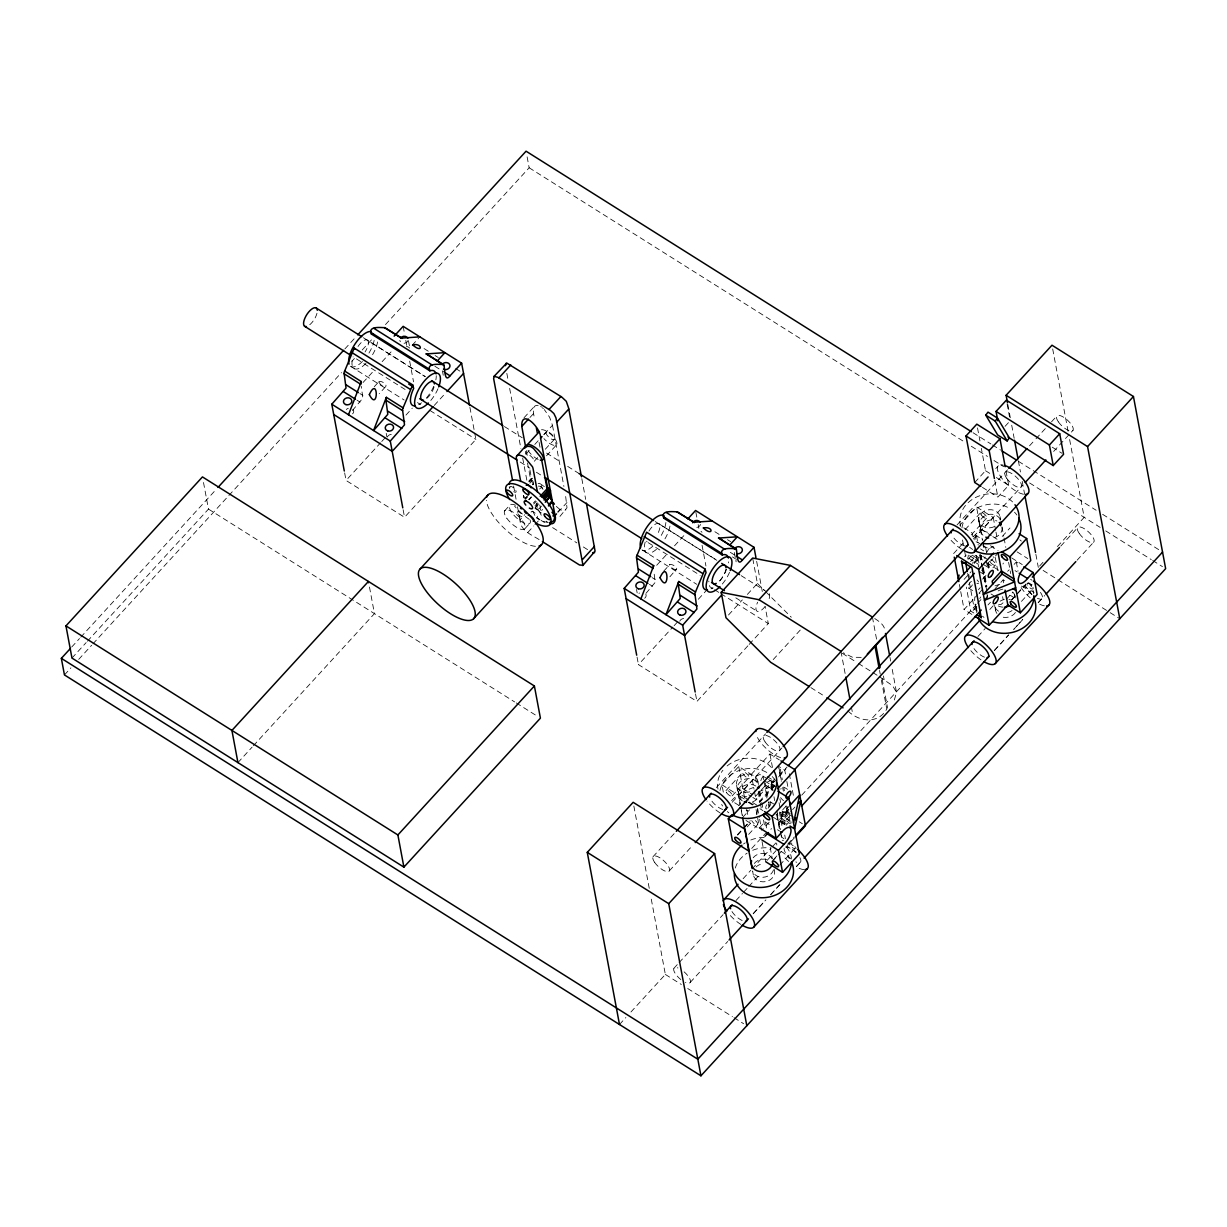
<?xml version="1.0" encoding="UTF-8"?>
<svg xmlns="http://www.w3.org/2000/svg" width="1227" height="1227" viewBox="0 0 1227 1227"><rect width="100%" height="100%" fill="white"/><g stroke="black" fill="none" stroke-linecap="round" stroke-linejoin="round"><path stroke-width="0.75" stroke-dasharray="5 3.75" d="M669.896 576.782L676.154 569.451M378.99 382.195C379.756 384.204 384.358 388.33 385.477 386.382M529.113 481.69L532.303 478.208L531.644 479.113A8.098 2.991 42.5 0 1 532.15 479.803M385.416 386.934L379.204 393.698M894.345 699.957L896.523 692.396L892.044 668.454M676.108 570.018L672.457 568.484L669.666 565.264M538.178 405.339C531.23 404.312 533.561 414.649 534.573 418.269M559.941 516.414L566.997 507.794L565.432 494.496M787.688 812.765L776.154 825.357M972.98 536.843L972.29 533.162L959.759 525.263L976.539 506.95L993.256 517.487L975.649 536.72L974.775 540.064M352.364 410.539L362.901 398.131L361.198 386.198M374.266 386.735L379.112 381.413M663.73 571.138L669.804 564.497M646.046 593.285L655.295 582.288L653.93 572.211M71.703 647.043L79.479 638.577M80.767 637.166L216.688 488.837M344.833 348.974L356.49 336.259M71.964 658.071L86.135 642.611M87.424 641.215L208.483 509.098L203.13 480.493M64.448 674.927L70.921 667.871M78.697 659.39L91.642 645.264M92.93 643.853L341.474 372.609M351.827 361.321L354.404 358.483M362.18 350.017L372.533 338.713M385.477 324.588L529.159 167.777L526.751 154.878M363.023 382.517L374.496 370.002M382.149 361.658L391.06 351.919M412.149 345.293L418.576 338.269M469.91 407.364L475.907 439.404L404.542 517.288L346.06 480.447L380.462 442.901M381.735 441.505L385.569 437.333M405.953 415.094L412.318 408.131M434.251 405.431L445.723 392.916M524.021 417.747L534.727 406.06M529.957 417.487L533.684 413.438M237.931 762.611L252.102 747.151M253.391 745.74L374.45 613.623L368.422 581.46M525.846 454.189L529.681 450.018M534.773 444.465L538.592 440.294M543.699 434.726L546.245 431.95M544.297 434.205L552.472 425.278L549.619 417.257L544.297 409.557M537.656 457.579L533.822 461.751A5.506 2.025 42.5 0 0 531.598 456.843A5.506 2.025 42.5 0 0 526.03 454.082M545.294 449.235L554.221 439.511A5.506 2.025 42.5 0 0 549.589 432.686A5.506 2.025 42.5 0 0 546.889 434.987A5.506 2.025 42.5 0 0 554.221 439.511M546.49 455.815L556.383 445.018M528.883 481.137L531.444 478.346M529.052 481.061L531.613 478.269M529.159 481.981L531.705 479.205M504.588 510.907L509.68 505.34M529.849 483.208L532.411 480.417M532.349 484.834L533.622 483.438A8.098 2.991 42.5 0 0 533.162 481.551M532.932 484.42L533.576 483.729A10.828 4.003 42.5 0 0 533.622 484.726M524.543 496.72L523.914 497.41A10.828 4.003 42.5 0 1 523.362 495.401A14.693 5.429 42.5 0 0 524.006 497.487L524.389 498.285M538.116 483.699L539.236 483.254A10.828 4.003 42.5 0 1 542.84 485.555L539.65 489.021M525.279 498.177L526.567 496.797M525.202 498.545L529.021 494.374M526.184 498.515L527.457 497.119M528.607 499.665L531.107 496.935M529.128 499.818L531.674 497.042M533.484 502.901L535.401 500.815M533.714 504.067L536.214 501.337M539.128 539.589C531.628 534.88 520.263 530.509 519.941 519.926L524.696 514.726M536.981 502.871L536.245 503.683L537.273 507.457L541.582 515.877M535.003 505.769L537.472 503.07M535.171 507.288L538.346 503.806M535.018 508.223L538.208 504.757M541.475 506.122L540.156 507.794A8.098 2.991 42.5 0 0 542.058 512.042L542.733 511.628M525.018 528.546L530.11 522.978M535.34 508.392A8.098 2.991 42.5 0 1 540.095 512.211L542.641 509.42M527.809 532.457L533.76 525.969M534.941 524.665L539.696 519.481L544.558 522.533M557.718 511.935L559.941 509.496L563.239 510.785L565.892 509.911M558.009 512.273L566.935 502.549M656.69 565.279L666.89 554.159M674.528 545.8L684.727 534.681M747.903 645.816L696.936 701.445L638.454 664.605L672.856 627.058M674.129 625.663L677.964 621.491M698.347 599.236L707.273 589.512M728.501 615.003L742.335 599.911M747.366 594.42L757.427 583.454L752.657 558.024M749.176 644.42L768.286 623.561L765.127 606.598M773.209 659.574L800.878 629.374M1005.066 426.336L1008.947 422.119M974.713 482.518L985.526 470.708L981.339 448.361M995.757 468.591L998.318 465.8M653.009 856.722L675.003 832.719M716.399 787.535L765.571 733.869M957.075 524.88L1007.536 469.818M1029.53 445.815L1034.714 440.171M1036.002 438.745L1046.355 427.456M1051.524 421.812L1056.708 416.152M723.317 792.121L721.951 784.805L738.731 766.492L751.261 774.39L754.007 789.099M725.985 790.587L742.764 772.274M965.097 529.65L980.588 512.733M982.428 487.38L997.873 497.104L1008.686 485.309L1005.557 468.545M751.261 774.39L769.942 753.991L779.344 759.912M953.609 553.561L964.821 541.322M732.12 795.878L748.899 777.565A4.064 1.503 42.5 0 0 745.28 772.627A4.064 1.503 42.5 0 0 743.424 774.452A4.064 1.503 42.5 0 0 748.807 777.688M971.232 534.941L986.707 518.024M973.394 536.797A11.212 4.601 -57.8 0 1 975.158 534.926L980.649 528.929L976.539 506.95M669.344 870.833L692.642 845.418M732.243 802.228L781.921 747.979M973.41 538.99L1022.582 485.34M1053.64 451.444L1073.042 430.263M740.372 804.483L738.654 795.326L756.292 776.108L759.942 774.513L767.182 778.562M968.011 559.405L971.723 555.356M755.387 796.461L764.743 786.262L765.28 789.206M970.588 561.644L976.431 555.264L976.983 558.208L972.305 563.3M752.811 797.427L755.939 799.406L774.636 779.007L767.688 781.783M772.627 789.406L771.599 783.9L774.176 781.078M779.344 775.433L787.105 766.967M974.575 562.38L981.048 555.325L982.075 560.816M772.212 790.663L771.154 785.019L777.335 778.286M778.578 776.936L785.173 769.728A2.638 0.798 -40.3 0 1 785.94 768.961M974.284 563.362L981.692 555.264M742.764 817.305L748.271 811.308A11.212 4.601 -57.8 0 1 749.513 809.835M759.237 801.63L773.884 785.28L773.593 782.903L768.577 779.452M1002.214 536.46L1009.959 528.009M774.559 786.17L757.044 805.295L750.771 801.338M964.069 579.389L971.078 571.736M737.366 834.759L742.519 829.115M743.823 827.704L750.264 820.664M737.58 835.112L742.749 829.483M744.037 828.072L749.206 822.443M747.212 826.906L750.51 823.302A11.212 4.601 -57.8 0 0 753.071 820.434M989.069 561.905A11.212 4.601 -57.8 0 0 994.115 557.457L998.517 552.656M748.654 834.406L757.688 824.544M982.597 579.098L986.477 574.88M992.919 567.825L995.511 565.018M759.482 827.826L764.973 821.829A11.212 4.601 -57.8 0 1 765.341 821.354M769.206 822.167L761.737 830.326L759.666 819.283M971.907 614.436L964.069 609.512L977.781 594.543M979.023 593.193L982.766 589.113M790.403 821.108L781.001 815.188L780.449 812.243L787.458 804.59M781.001 815.188L790.341 804.989M751.706 848.455L765.909 832.964M788.792 809.283L778.455 820.572L784.728 824.513L789.897 818.869M801.722 795.173L976.263 604.681M977.566 603.27L981.447 599.037M1014.115 564.374L1016.324 561.981L1020.879 564.849M976.799 606.399L973.962 609.497M789.667 816.369L782.657 824.023L782.105 821.078L791.446 810.878M792.611 809.605L794.958 807.044M994.974 588.807L1003.149 579.88L1006.278 581.843M786.139 825.265L792.305 818.516M988.011 604.942L990.48 602.242M743.117 878.685L750.786 870.311M752.059 868.915L771.231 847.995M772.504 846.599L776.338 842.412M989.806 609.466L993.64 605.279M767.12 860.388L776.154 850.526M1006.232 599.451L1012.689 592.396M619.482 1024.499L625.862 1017.551M630.954 1011.984L665.356 974.437L650.663 895.848M1039.591 566.03L1043.425 561.859M1057.444 546.552L1084.193 517.349L1069.484 438.76M673.884 968.318L677.764 964.069M679.068 962.658L723.056 914.652M736.001 900.526L742.473 893.471M743.654 892.106L747.642 887.827M748.777 886.523L760.587 873.701M773.516 859.575L777.397 855.342M787.749 844.053L794.222 836.983M977.95 636.476L985.235 628.469M1011.6 599.758L1026.125 583.837M1060.772 546.107L1077.582 527.748M772.381 861.247L781.415 851.385M1011.477 600.31L1025.68 584.804M794.268 837.964L786.798 846.109L796.185 852.029M779.789 865.127L795.28 848.225M1021.477 601.368L1033.103 588.684M690.234 982.413L727.749 941.462M753.639 913.225L765.28 900.526M770.449 894.866L779.513 884.989M796.338 866.63L801.507 860.986M994.299 650.586L1008.533 635.049M1013.701 629.405L1022.766 619.512L1013.87 629.267M1038.287 602.58L1044.76 595.509M1077.107 560.218L1093.932 541.859M753.117 913.824L765.909 899.882M771.016 894.299L779.958 884.529M796.568 866.4L800.403 862.213M994.698 650.187L1008.747 634.85M1038.149 602.764L1041.984 598.577M753.823 787.335L743.409 791.507L751.246 796.446M758.393 791.844L773.992 785.587M861.216 657.365L852.535 657.273L843.317 652.81M541.337 513.009L540.095 512.211M998.64 604.65L1001.033 604.497L1003.655 602.258L1002.597 596.675M535.217 508.714L538.5 509.236L540.079 507.595A14.693 5.429 42.5 0 0 540.049 505.907M982.827 545.647L989.161 548.868L993.18 546.322L993.885 550.049M847.872 710.908C859.145 721.875 877.903 724.467 886.784 709.099L880.572 675.954M1052.245 447.165L1061.953 453.269M973.057 432.732L990.879 443.944M992.49 444.972L1000.588 450.064M1018.41 461.291L1096.14 510.248M1102.628 514.328L1159.316 550.033M529.159 167.777L964.821 442.165M971.309 446.245L987.505 456.444M993.977 460.524L1003.701 466.643M1029.606 482.963L1100.174 527.411M1105.726 530.908L1151.279 559.604M1152.69 560.494L1162.46 566.644M985.526 470.708L990.158 473.622M996.339 477.518L1008.686 485.309M980.649 528.929L991.293 535.616M992.812 536.582L997.367 539.451L995.987 532.119M1017.106 551.889L1027.751 558.576M1043.119 570.432L1108.594 611.675M1110.19 612.687L1119.776 618.715M975.158 534.926L982.75 539.711M1011.615 557.886L1022.244 564.573M990.496 545.724L998.088 550.509M981.431 544.757L975.373 540.785M980.542 548.898L983.671 550.877M993.072 556.797L994.115 557.457M1015.005 570.601L1017.091 571.92M982.612 556.306L987.306 559.267M975.036 555.248L982.643 560.018M987.014 562.902L999.161 570.555M1023.471 585.862L1034.1 592.564M972.29 555.248L976.983 558.208M969.499 555.708L977.336 560.647M983.594 564.589L989.867 568.53M979.161 571.383L985.419 575.325M991.033 593.96L994.177 595.939M968.44 587.948L974.713 591.889M977.474 611.061L974.33 609.083L969.407 582.779M973.809 612.979L970.818 611.092L966.324 587.058M424.051 348.56L428.79 351.551M435.11 355.539L438.269 357.517M455.662 368.468L460.401 371.459M714.866 531.72L721.185 535.708M727.504 539.681L730.663 541.674M434.864 366.244L443.975 371.98M730.295 552.319L734.85 555.187M732.427 556.905L735.464 558.822M358.023 346.505A10.828 4.448 -57.8 0 1 367.456 340.186L425.386 376.674M658.991 523.806L716.921 560.279M363.376 337.716L424.987 376.52M504.435 426.551L522.273 437.778M546.582 453.1L561.184 462.288M567.672 466.383L579.021 473.53M655.218 521.521L716.829 560.325M741.154 575.647L765.464 590.954M842.32 653.316L856.799 662.427M858.394 663.454L871.262 671.552M872.872 672.565L877.688 675.602M879.299 676.614L892.596 685.694L896.523 692.396M356.413 358.897L407.119 390.738M520.171 462.027L529.895 468.162M536.383 472.242L541.245 475.309M648.255 542.702L700.142 575.371M735.801 597.84L756.89 611.123M417.425 402.579L420.585 404.557M430.063 410.539L475.907 439.404M712.979 588.715L709.819 586.721L708.761 581.077M714.559 589.712L719.298 592.702M720.878 593.699L768.286 623.561M350.447 366.229L404.143 399.987M641.997 549.849L696.706 584.297M359.894 393.545L362.931 395.462M652.289 577.702L655.325 579.619M357.042 400.201L360.078 402.103M649.436 584.343L652.473 586.261M810.894 687.626L825.357 696.737M552.641 527.625L576.889 542.901M583.362 546.966L589.834 551.046M767.151 776.538L774.989 781.461M784.375 787.381L787.519 789.36M771.599 783.9L777.857 787.857M764.896 781.078L771.154 785.019M765.847 785.295L770.541 788.255M790.157 813.409L787.167 811.522L786.124 805.986M770.525 801.983L773.67 803.946M786.2 811.845A4.064 1.672 -57.8 0 1 784.007 817.826A4.064 1.672 -57.8 0 1 781.722 816.047A4.064 1.672 -57.8 0 1 786.2 811.845L789.329 813.823M793.547 817.167L787.274 813.225L785.878 805.71M781.982 810.924L789.82 815.848M799.222 821.768L802.351 823.746M742.856 788.562L752.258 794.482M780.449 812.243L789.851 818.164M781.752 818.639L789.59 823.562M744.513 797.397L749.206 800.357M782.105 821.078L788.378 825.019M721.951 784.805L738.654 795.326M740.004 796.292L747.596 801.078M749.114 802.029L753.669 804.897M759.927 808.716L762.964 810.633M773.409 817.335L785.571 824.989M748.194 802.305L752.887 805.265M738.869 805.387L731.553 800.771A11.212 4.601 -57.8 0 1 739.774 796.124A11.212 4.601 -57.8 0 1 738.991 805.664M746.169 809.989L748.271 811.308M764.973 821.829L771.231 825.771M777.504 829.713L779.59 831.032M745.955 820.434L757.028 827.366M208.483 509.098L514.634 701.921M516.245 702.933L537.181 716.123M665.356 974.437L681.338 984.499M687.718 988.517L732.442 1016.677M734.037 1017.689L743.623 1023.717M539.696 519.481L536.705 517.38M874.744 618.531C879.284 621.537 885.25 625.387 884.836 631.598M540.662 406.474L541.521 407.057M559.941 509.496L556.322 506.414M546.306 521.199L547.196 521.904M788.163 811.553L787.028 804.835M542.411 407.763L543.346 408.606M757.427 583.454L764.191 590.202M765.556 591.552L791.292 617.212M784.053 838.839L781.829 837.151L780.786 831.553M534.834 515.417L532.763 511.107M780.357 769.191L782.32 779.666M1052.689 348.959L1068.088 431.275M1007.858 404.634L1010.312 417.732M1011.708 425.217L1014.162 438.315M1018.364 460.769L1020.465 471.996M1022.214 481.352L1024.668 494.45M1035.864 554.313L1038.318 567.411M1007.091 403.882L1009.53 416.965M1016.324 561.981L1018.027 571.138M994.744 480.355L997.873 497.104M1000.051 516.628L1000.695 520.049M1001.953 526.797L1003.701 536.153M1004.054 538.024L1005.803 547.38M1008.609 562.365L1010.711 573.592M1014.56 594.175L1015.266 597.917M977.505 427.886L979.944 440.922M993.256 517.487L995.649 530.294M1003.149 579.88L1003.701 582.825M995.281 557.503L997.72 570.555M985.603 547.395L986.646 552.994M988.395 562.319L989.453 567.902M987.996 562.932L989.023 568.438M987.858 564.374L988.563 568.132M983.241 542.763L984.621 550.095M978.839 520.938L982.474 540.447M982.827 542.319L984.238 549.803M986.339 561.03L987.735 568.515M994.637 605.371L995.588 610.509M983.441 568.162L986.876 586.491M980.542 554.788L981.6 560.432M983.011 567.948L986.523 586.736M976.477 535.8L978.226 545.11M979.959 554.435L982.413 567.503M982.75 569.359L986.937 591.736M979.698 555.187L981.784 566.383M982.137 568.239L985.634 586.889M987.029 594.343L987.72 598.086M977.98 557.948L979.039 563.546M978.64 567.027L978.088 564.098L965.557 556.199L964.453 550.309M975.112 604.006L976.707 612.58M962.52 540.003L963.563 545.524M968.732 574.297L969.284 577.227M967.658 573.377L969.054 580.892M959.391 584.481L960.404 589.85M960.726 591.629L964.069 609.512M889.974 657.411L890.664 661.092M872.412 617.043L876.891 640.985M883.44 675.97L884.13 679.651M882.121 678.715L887.627 708.178M879.544 670.433L880.234 674.114M840.97 651.353L845.449 675.279M851.308 706.583L852.688 713.945M756.66 561.368L762.304 591.521M789.298 773.731L792.075 788.516M792.412 790.372L793.808 797.765M785.464 773.946L784.759 770.188L778.485 766.246L781.308 781.277M786.86 781.461L788.271 788.976M783.7 787.059L784.39 790.755M779.206 769.007L781.277 780.096M782.673 787.489L783.363 791.185M734.36 552.549L735.955 561.107M779.912 798.854L780.602 802.519M782.32 811.676L784.728 824.513M769.942 753.991L772.627 768.286M779.084 802.78L780.081 808.148M784.728 835.066L785.418 838.747M779.36 811.998L782.151 826.921M771.369 781.2L773.117 790.525M776.952 811.032L780.433 829.682M773.992 796.737L774.59 800.587M777.028 813.654L780.173 830.434M780.525 832.289L781.921 839.759M776.783 815.096L779.958 832.013M765.249 782.949L768.409 799.866M768.762 801.752L769.82 807.381M763.01 775.939L763.715 779.666M764.053 781.538L766.844 796.446M768.24 803.915L768.946 807.642M766.384 795.096L766.936 798.025M757.78 781.016L758.424 784.452M759.682 791.185L761.43 800.556M761.783 802.427L763.179 809.912M765.633 823.01L766.691 828.624M770.188 847.351L772.289 858.578M755.433 777.013L756.829 784.482M758.225 791.936L759.973 801.262M760.326 803.118L761.722 810.587M763.47 819.912L764.866 827.366M754.36 790.94L755.939 799.406M757.596 808.225L759.314 817.443M756.047 809.513L759.13 825.986M762.059 841.661L765.832 861.799M695.862 512.211L697.151 519.067M698.178 524.543L698.884 528.316M702.059 545.263L705.939 566M738.731 766.492L745.065 800.341M746.783 809.544L748.516 818.762M740.709 806.308L742.427 815.464M736.568 785.341L739.866 802.964M741.261 810.449L742.32 816.062M752.688 871.477L753.317 874.897M695.525 693.899L696.936 701.445M636.522 589.481L637.166 592.902M637.043 657.074L638.454 664.605M581.813 478.668L585.678 499.358M633.853 806.032L649.252 888.363M552.472 425.278L563.914 486.444M539.098 442.41L540.003 447.242M526.306 450.57L527.211 455.386M529.911 469.88L532.625 484.374M525.325 451.321L525.754 453.653M527.487 462.932L530.969 481.475M506.828 373.345L508.239 380.861M509.65 388.392L520.908 448.607M522.671 458.024L527.257 482.487M513.592 486.045L516.061 499.22M517.472 506.751L519.941 519.926M442.61 371.812L443.238 375.247M408.499 340.907L409.772 347.747M403.162 326.336L404.757 334.91M405.784 340.385L406.843 346.045M409.665 361.121L413.545 381.842M403.131 509.742L404.542 517.288M386.214 433.346L386.858 436.781M344.649 472.916L346.06 480.447M972.397 584.865A4.064 1.672 -57.8 0 1 969.069 588.086A4.064 1.672 -57.8 0 1 968.379 585.432A4.064 1.672 -57.8 0 1 971.462 581.322M980.005 593.132A4.064 1.672 -57.8 0 1 979.499 593.546M978.517 589.788A4.064 1.672 -57.8 0 1 980.112 587.794M987.643 595.432A4.064 1.672 -57.8 0 1 986.738 596.613M968.21 555.156A4.064 1.672 -57.8 0 1 967.459 558.438M964.621 556.767A4.064 1.672 -57.8 0 1 966.262 555.049M973.793 563.009A4.064 1.672 -57.8 0 1 977.183 560.555A4.064 1.672 -57.8 0 1 976.845 564.359M983.471 567.58A4.064 1.672 -57.8 0 1 981.554 570.432M978.517 583.531A4.064 1.503 42.5 0 1 976.922 583.346M977.029 579.911A4.064 1.503 42.5 0 1 978.563 581.966M984.806 558.515A11.212 4.601 -57.8 0 1 985.051 556.997M986.677 552.564A11.212 4.601 -57.8 0 1 991.339 545.954M1009.192 569.819A11.212 4.601 -57.8 0 1 1007.628 571.245M1002.95 564.006A11.212 4.601 -57.8 0 1 1003.379 563.086M974.039 609.589A2.638 0.798 -40.3 0 1 973.149 610.325M1032.935 587.334A4.064 1.503 42.5 0 1 1031.017 588.577A4.064 1.503 42.5 0 1 1026.953 584.282M1027.536 583.086A4.064 1.503 42.5 0 1 1032.214 586.184M1021.37 541.076A4.064 1.503 42.5 0 1 1019.867 539.819M990.91 559.589A4.064 1.503 42.5 0 1 995.204 563.392A4.064 1.503 42.5 0 1 993.977 565.141A4.064 1.503 42.5 0 1 989.683 561.352M760.847 780.725A4.064 1.672 -57.8 0 1 762.703 777.028A4.064 1.672 -57.8 0 1 765.28 775.418M774.498 785.188A4.064 1.672 -57.8 0 1 770.924 788.409A4.064 1.672 -57.8 0 1 770.893 784.789A4.064 1.672 -57.8 0 1 774.482 781.323M781.124 788.409A4.064 1.672 -57.8 0 1 780.771 789.13M790.802 823.731A4.064 1.672 -57.8 0 1 791.139 821.937M770.035 801.829A4.064 1.672 -57.8 0 1 769.406 806.722M768.501 807.811A4.064 1.672 -57.8 0 1 768.01 808.256M766.798 808.9A4.064 1.672 -57.8 0 1 765.755 807.381A4.064 1.672 -57.8 0 1 767.442 803.716M768.378 802.703A4.064 1.672 -57.8 0 1 769.114 802.136M777.151 814.36A4.064 1.672 -57.8 0 1 775.985 814.835M783.562 800.617A4.064 1.503 42.5 0 1 780.663 797.581M794.973 846.599A4.064 1.503 42.5 0 1 792.489 847.688A4.064 1.503 42.5 0 1 789.237 842.826A4.064 1.503 42.5 0 1 794.39 845.725M755.403 820.587A4.064 1.503 42.5 0 1 757.028 824.866A4.064 1.503 42.5 0 1 751.722 820.618M757.611 809.575A11.212 4.601 -57.8 0 1 756.522 814.36M771.43 828.501A11.212 4.601 -57.8 0 1 770.893 829.36M1012.06 610.54A10.828 9.034 -10.6 0 1 1004.898 612.902M998.548 611.215A10.828 9.034 -10.6 0 1 994.744 605.954M1009.545 595.218A10.828 9.034 -10.6 0 1 1015.327 599.834M987.551 532.257A10.828 9.034 -10.6 0 1 982.459 517.533A10.828 9.034 -10.6 0 1 1000.526 519.941M972.674 549.466A29.77 24.831 -10.6 0 1 969.591 547.196M961.937 527.917A29.77 24.831 -10.6 0 1 980.158 506.582A29.77 24.831 -10.6 0 1 1010.051 508.668M1014.514 512.211A29.77 24.831 -10.6 0 1 1016.907 515.003M1002.076 527.533A10.828 9.034 -10.6 0 1 990.925 538.147M982.95 535.187A10.828 9.034 -10.6 0 1 983.256 523.546A10.828 9.034 -10.6 0 1 996.907 520.969M977.98 542.426A29.77 24.831 -10.6 0 1 976.063 541.797M960.71 526.444A29.77 24.831 -10.6 0 1 977.259 496.72A29.77 24.831 -10.6 0 1 1013.839 503.285M994.223 526.659A10.828 9.034 -10.6 0 1 978.993 521.567A10.828 9.034 -10.6 0 1 989.1 509.726A10.828 9.034 -10.6 0 1 1000.036 519.849M976.738 612.534A29.77 24.831 -10.6 0 1 977.075 605.417M979.775 598.546A29.77 24.831 -10.6 0 1 980.802 596.935M994.99 585.877A29.77 24.831 -10.6 0 1 1003.18 583.699M1021.431 586.092A29.77 24.831 -10.6 0 1 1031.738 594.297M1015.435 612.503A10.828 9.034 -10.6 0 1 1001.339 616.721M996.907 613.454A10.828 9.034 -10.6 0 1 996.002 606.015M1000.097 601.215A10.828 9.034 -10.6 0 1 1004.346 599.512M1008.916 599.42A10.828 9.034 -10.6 0 1 1010.373 599.742M983.993 617.38A29.77 24.831 -10.6 0 1 982.505 616.199M976.861 609.037A29.77 24.831 -10.6 0 1 974.851 596.92M984.192 580.846A29.77 24.831 -10.6 0 1 985.802 579.589M1028.686 582.58A29.77 24.831 -10.6 0 1 1033.732 593.883M1012.689 591.935A10.828 9.034 -10.6 0 1 1014.698 599.773M1003.072 607.15A10.828 9.034 -10.6 0 1 998.088 605.847M998.18 590.939A10.828 9.034 -10.6 0 1 1003.18 589.098M961.554 549.205A20.292 7.5 42.5 0 1 949.882 539.006M1023.471 494.236A20.292 7.5 42.5 0 1 1001.186 477.395A20.292 7.5 42.5 0 1 1002.873 465.002M964.989 546A10.828 4.003 42.5 0 1 952.137 535.463M981.033 659.865A20.292 7.5 42.5 0 1 969.514 649.068M1044.361 605.831A20.292 7.5 42.5 0 1 1038.932 603.837M1030.205 597.81A20.292 7.5 42.5 0 1 1020.25 586.092M1030.603 579.359A20.292 7.5 42.5 0 1 1031.999 580.202M984.483 657.181A10.828 4.003 42.5 0 1 973.011 647.058M1040.45 592.396A10.828 4.003 42.5 0 1 1037.413 598.301M1031.999 594.727A10.828 4.003 42.5 0 1 1025.726 584.527M1027.367 583.331A10.828 4.003 42.5 0 1 1032.214 584.88M773.501 869.928A10.828 9.034 -10.6 0 1 763.01 877.29A10.828 9.034 -10.6 0 1 752.626 870.971M754.283 863.471A10.828 9.034 -10.6 0 1 769.283 860.434M746.798 796.798A10.828 9.034 -10.6 0 1 737.258 788.792A10.828 9.034 -10.6 0 1 745.679 778.992A10.828 9.034 -10.6 0 1 757.995 783.746M728.807 812.765A29.77 24.831 -10.6 0 1 727.32 811.584M722.55 806.001A29.77 24.831 -10.6 0 1 721.675 804.421M719.973 790.541A29.77 24.831 -10.6 0 1 767.78 773.056M772.243 776.599A29.77 24.831 -10.6 0 1 774.636 779.406M759.697 791.292A10.828 9.034 -10.6 0 1 748.654 802.55M742.289 800.878A10.828 9.034 -10.6 0 1 740.74 788.194A10.828 9.034 -10.6 0 1 755.893 786.047M717.994 789.114A29.77 24.831 -10.6 0 1 722.918 770.203M727.09 765.955A29.77 24.831 -10.6 0 1 772.703 769.13M749.789 791.844A10.828 9.034 -10.6 0 1 736.491 784.912A10.828 9.034 -10.6 0 1 747.09 774.114A10.828 9.034 -10.6 0 1 757.872 783.593M735.264 868.056A29.77 24.831 -10.6 0 1 747.151 853.118M752.718 850.265A29.77 24.831 -10.6 0 1 769.329 847.903M780.939 851.369A29.77 24.831 -10.6 0 1 789.467 858.685M774.16 869.345A10.828 9.034 -10.6 0 1 765.418 881.646A10.828 9.034 -10.6 0 1 753.163 872.98M756.077 866.968A10.828 9.034 -10.6 0 1 763.593 863.685M743.531 843.992A29.77 24.831 -10.6 0 1 745.234 842.842M750.801 839.989A29.77 24.831 -10.6 0 1 767.396 837.627M786.415 846.967A29.77 24.831 -10.6 0 1 791.461 858.271M753.194 857.75A10.828 9.034 -10.6 0 1 763.593 853.409A10.828 9.034 -10.6 0 1 772.243 859.069M780.617 757.565A20.292 7.5 42.5 0 1 756.185 734.421M719.988 812.857A20.292 7.5 42.5 0 1 707.059 801.124M722.734 809.467A10.828 4.003 42.5 0 1 710.556 799.114M803.961 869.606A20.292 7.5 42.5 0 1 795.94 866.707M788.639 861.446A20.292 7.5 42.5 0 1 782.857 855.664M776.814 844.974A20.292 7.5 42.5 0 1 776.706 843.148M782.182 840.234A20.292 7.5 42.5 0 1 783.455 840.526M789.022 842.995A20.292 7.5 42.5 0 1 796.338 848.24M740.863 924.437A20.292 7.5 42.5 0 1 729.191 914.238M799.851 857.581A10.828 4.003 42.5 0 1 795.832 861.937M791.246 859.038A10.828 4.003 42.5 0 1 784.145 848.164M785.311 847.059A10.828 4.003 42.5 0 1 796.139 852.811M742.166 920.526A10.828 4.003 42.5 0 1 731.445 910.695M684.114 971.845A10.828 4.003 42.5 0 1 690.464 980.91A10.828 4.003 42.5 0 1 685.418 982.459M680.816 979.56A10.828 4.003 42.5 0 1 673.776 970.404A10.828 4.003 42.5 0 1 677.964 967.965M377.563 341.95A20.292 8.328 -57.8 0 1 371.474 356.443M365.999 363.33A20.292 8.328 -57.8 0 1 353.1 356.858M436.245 375.692A20.292 8.328 -57.8 0 1 435.83 379.895M433.714 386.352A20.292 8.328 -57.8 0 1 425.401 399.174M421.551 402.793A20.292 8.328 -57.8 0 1 418.622 404.726M352.977 409.389A4.202 3.497 -10.6 0 1 352.272 414.113M346.321 409.542A4.202 3.497 -10.6 0 1 348.299 408.315M387.349 437.057A4.202 3.497 -10.6 0 1 392.594 434.481M406.382 346.535A4.202 3.497 -10.6 0 1 409.588 348.131M408.008 340.615A4.202 3.497 -10.6 0 1 401.689 342.824M400.385 341.704A4.202 3.497 -10.6 0 1 399.864 340.37M378.714 382.011A4.172 1.84 30.7 0 1 383.499 382.625A4.172 1.84 30.7 0 1 385.738 386.428M437.993 388.744A20.292 8.328 -57.8 0 1 429.588 401.812M374.143 340.37A20.292 8.328 -57.8 0 1 368.146 354.358M362.456 361.459A20.292 8.328 -57.8 0 1 351.167 366.658M434.067 386.904A10.828 4.448 -57.8 0 1 426.045 398.99M367.456 340.186A10.828 4.448 -57.8 0 1 365.063 351.965M728.562 561.859A20.292 8.328 -57.8 0 1 728.424 562.932M726.675 569.129A20.292 8.328 -57.8 0 1 717.795 583.331M712.964 587.672A20.292 8.328 -57.8 0 1 711.016 588.883M669.957 526.107A20.292 8.328 -57.8 0 1 664.712 539.251M656.46 549.297A20.292 8.328 -57.8 0 1 645.494 541.015M679.743 621.215A4.202 3.497 -10.6 0 1 685.724 618.853M645.785 594.129A4.202 3.497 -10.6 0 1 644.65 598.27M638.96 593.454A4.202 3.497 -10.6 0 1 639.558 592.994M736.139 561.813A4.202 3.497 -10.6 0 1 736.277 559.343M700.97 531.337A4.202 3.497 -10.6 0 1 701.982 532.288M700.494 524.42A4.202 3.497 -10.6 0 1 694.773 527.257M669.405 565.095A4.172 1.84 30.7 0 1 674.19 565.693A4.172 1.84 30.7 0 1 676.414 569.512M665.893 522.518A20.292 8.328 -57.8 0 1 660.77 536.245M652.795 546.214A20.292 8.328 -57.8 0 1 642.703 550.263M729.528 572.365A20.292 8.328 -57.8 0 1 722.258 584.129M648.976 531.046A10.828 4.448 -57.8 0 1 658.807 523.668A10.828 4.448 -57.8 0 1 656.598 535.585M647.166 541.92A10.828 4.448 -57.8 0 1 646.598 541.214M725.893 568.899A10.828 4.448 -57.8 0 1 717.58 582.61M316.98 313.268A10.828 4.448 -57.8 0 1 308.959 325.354M769.283 593.699A10.828 4.448 -57.8 0 1 768.378 600.969M765.111 606.491A10.828 4.448 -57.8 0 1 757.09 611.261A10.828 4.448 -57.8 0 1 757.657 602.181M538.224 459.481A10.828 4.003 42.5 0 1 527.518 449.573M541.475 429.757A10.828 4.003 42.5 0 1 553.147 436.551A10.828 4.003 42.5 0 1 555.586 445.401A10.828 4.003 42.5 0 1 543.914 438.606M529.312 519.389A29.203 10.782 42.5 0 1 514.558 506.061M548.3 522.426A29.203 10.782 42.5 0 1 536.766 518.239M509.619 488.469A29.203 10.782 42.5 0 1 509.251 486.996M539.681 504.957A10.828 4.003 42.5 0 1 540.202 507.518M544.389 486.613A8.098 2.991 42.5 0 1 543.086 485.739M523.99 497.625A8.098 2.991 42.5 0 1 524.236 498.576M531.107 512.226A4.064 1.503 42.5 0 1 535.217 513.239A4.064 1.503 42.5 0 1 536.766 517.349M509.987 487.809A4.064 1.503 42.5 0 1 512.104 486.858A4.064 1.503 42.5 0 1 516.046 491.03A4.064 1.503 42.5 0 1 513.684 491.705M538.346 486.122A5.475 2.025 42.5 0 1 543.024 488.269M543.04 489.312A3.39 1.242 42.5 0 1 541.168 485.953A3.39 1.242 42.5 0 1 544.573 487.334M530.171 520.049A13.528 5 42.5 0 1 522.84 522.426A13.528 5 42.5 0 1 509.987 509.312A13.528 5 42.5 0 1 515.708 505.294M535.447 546.306A36.534 13.497 42.5 0 1 504.818 528.868A36.534 13.497 42.5 0 1 486.383 500.263M981.232 514.911A4.064 1.503 42.5 0 0 986.615 518.147A4.064 1.503 42.5 0 0 983.088 513.101A4.064 1.503 42.5 0 0 981.232 514.911M726.645 792.765A4.064 1.503 42.5 0 0 732.028 796.001A4.064 1.503 42.5 0 0 728.501 790.94A4.064 1.503 42.5 0 0 726.645 792.765M1006.738 478.361A10.828 4.003 42.5 0 0 1021.094 486.996A10.828 4.003 42.5 0 0 1011.692 473.515A10.828 4.003 42.5 0 0 1006.738 478.361M765.157 741.998A10.828 4.003 42.5 0 0 779.528 750.633A10.828 4.003 42.5 0 0 770.111 737.151A10.828 4.003 42.5 0 0 765.157 741.998M1058.441 421.95A10.828 4.003 42.5 0 0 1072.797 430.585A10.828 4.003 42.5 0 0 1063.395 417.103A10.828 4.003 42.5 0 0 1058.441 421.95M654.743 862.52A10.828 4.003 42.5 0 0 669.098 871.155A10.828 4.003 42.5 0 0 659.697 857.673A10.828 4.003 42.5 0 0 654.743 862.52M1079.315 533.546A10.828 4.003 42.5 0 0 1093.686 542.165A10.828 4.003 42.5 0 0 1084.269 528.684A10.828 4.003 42.5 0 0 1079.315 533.546M506.751 518.147A13.528 5 42.5 0 0 524.711 528.944A13.528 5 42.5 0 0 512.947 512.088A13.528 5 42.5 0 0 506.751 518.147M517.886 513.776A3.39 1.242 42.5 0 0 522.365 516.46A3.39 1.242 42.5 0 0 519.435 512.257A3.39 1.242 42.5 0 0 517.886 513.776"/><path stroke-width="1.5" d="M793.532 823.072L799.697 794.789L790.341 804.989L789.805 802.044M958.287 578.607L959.069 575.064M415.125 405.876A20.292 8.328 -57.8 0 1 413.668 388.468L412.701 384.91L354.22 348.085L344.173 372.256A3.451 1.411 -57.8 0 0 344.066 372.947L346.029 388.023L331.796 404.22L344.296 471.03M344.603 371.029L361.305 381.551L360.891 382.778A3.451 1.411 -57.8 0 0 360.769 383.484L360.845 384.342L344.143 373.821M386.367 397.333L385.953 398.56A3.451 1.411 -57.8 0 0 385.83 399.266L387.809 414.327L373.56 430.524L386.367 397.333L403.085 407.855L402.655 409.082A3.451 1.411 -57.8 0 0 402.548 409.787L404.511 424.849L390.278 441.06L402.778 507.855M707.519 590.034A20.292 8.328 -57.8 0 1 706.062 572.626L705.08 569.067L646.614 532.227L636.568 556.414A3.451 1.411 -57.8 0 0 636.46 557.104L638.423 572.181L624.19 588.377L636.69 655.187M636.997 555.171L653.7 565.693L653.285 566.935A3.451 1.411 -57.8 0 0 653.163 567.626L653.239 568.5L636.537 557.978M678.761 581.491L678.347 582.718A3.451 1.411 -57.8 0 0 678.224 583.408L680.203 598.485L665.954 614.681L678.761 581.491L695.479 592.012L695.049 593.239A3.451 1.411 -57.8 0 0 694.942 593.945L696.905 609.006L682.672 625.203L695.172 692.013M348.499 414.741L361.305 381.551M403.085 407.855L412.701 384.91M640.893 598.899L653.7 565.693M695.479 592.012L705.08 569.067M546.997 499.956L548.576 498.331A14.693 5.429 42.5 0 0 548.546 496.644L541.598 459.527A14.693 5.429 42.5 0 0 540.923 457.441L533.5 448.468A9.279 3.436 42.5 0 0 530.447 446.551L525.539 446.107L516.352 456.597A14.693 5.429 42.5 0 0 516.383 458.284L520.723 481.475M525.233 446.444L524.849 447.318A14.693 5.429 42.5 0 0 524.803 448.407M581.46 476.782L568.576 407.962L566.291 401.321L561.69 396.996L506.751 363.054L494.098 376.321L493.637 378.606L512.549 480.401M505.999 363.345L505.539 365.631M542.365 541.613L579.466 564.972L582.963 565.264L555.954 417.855L553.883 413.545L550.555 410.493L498.116 377.425L494.098 376.321M582.718 565.616L595.08 551.122L586.383 503.131M882.627 637.365L867.32 654.068M985.741 415.125L987.996 412.134L997.474 418.1L1009.392 437.932L1007.137 440.922L997.658 434.956L985.741 415.125L995.22 421.091L1007.137 440.922M995.22 421.091L997.474 418.1M543.392 498.622L550.524 490.846L547.825 487.947A8.098 2.991 42.5 0 1 546.552 487.656M65.951 625.893L202.455 476.92L534.389 685.985L540.417 718.163L403.898 867.136L71.964 658.071L65.951 625.893L397.885 834.958L403.898 867.136M1007.505 402.763L1006.109 395.278L1051.984 345.216L1133.441 396.505L1165.65 568.653L700.939 1075.803L64.448 674.927L61.35 658.347L70.414 648.454M217.977 487.41L343.545 350.385M357.778 334.848L526.061 151.197L971.447 431.705M394.143 336.167L403.162 326.336L461.628 363.177L469.558 405.477M437.211 361.075L444.926 352.655L426.152 353.928L443.514 364.496A3.451 1.411 -57.8 0 1 443.806 364.756C444.987 367.977 444.235 383.545 450.048 375.815L461.628 363.177M432.978 406.827L392.195 451.337L333.713 414.496M446.996 391.536L463.561 373.453M498.883 377.916L510.785 364.94M368.422 581.46L231.918 730.433L237.931 762.611M525.401 445.738L521.782 426.413L528.469 419.113M549.006 409.481L560.908 396.505M527.089 444.972L539.451 431.49M420.079 569.021L488.055 494.849M549.727 523.346C554.573 525.631 556.368 519.067 555.033 515.524L540.586 438.254L542.073 436.628M556.889 422.011L568.776 409.036M540.187 496.291L547.825 487.947M541.582 497.211L549.221 488.867M543.116 497.595L550.125 489.941M544.128 500.079L549.865 493.821A10.828 4.003 42.5 0 1 550.386 496.383L545.248 502.242M548.438 505.079L552.257 500.907A8.098 2.991 42.5 0 1 550.356 496.674M549.113 504.68L552.319 500.999M548.53 506.015L552.365 501.843M555.033 515.524L556.521 513.898M473.576 618.776A36.534 13.497 42.5 0 0 441.812 573.27A36.534 13.497 42.5 0 0 425.094 589.65A36.534 13.497 42.5 0 0 473.576 618.776L541.552 544.604M582.595 559.389L594.481 546.398M397.885 834.958L534.389 685.985M687.826 518.929L695.556 510.493L754.022 547.334L755.955 557.61M729.605 545.233L737.32 536.797L718.531 538.07L735.909 548.653A3.451 1.411 -57.8 0 1 736.2 548.898C737.381 552.119 736.629 567.702 742.442 559.972L754.022 547.334M809.283 686.614L770.694 662.304L725.985 617.748L721.231 592.334L752.657 558.024L790.418 565.402L872.412 617.043M721.537 595.156L684.589 635.479L626.107 598.653M721.231 592.334L758.976 599.712L790.418 565.402M980.894 486.398L974.713 482.518L966.002 435.968L976.815 424.159L999.974 438.76L1005.204 466.689M619.482 1024.499L587.273 852.366L633.147 802.305L714.605 853.593L746.814 1025.741M997.812 420.754L996.063 411.413L1006.385 400.155L1059.714 433.745L1063.564 454.297L1053.241 465.554L1007.996 437.057M994.391 478.484L989.161 450.554L999.974 438.76M703.056 788.01L756.737 729.436M944.637 524.374L988.088 476.966M676.292 831.308L711.231 793.179M766.875 732.458L953.195 529.128M1008.824 468.407L1026.938 448.637M1053.241 465.554L1049.407 445.002L1059.714 433.745M695.234 842.596L727.58 807.289M783.209 746.568L968.241 544.65M1025.174 482.518L1045.879 459.926M728.301 818.777L745.019 829.299L749.13 851.277L732.412 840.756L728.301 818.777L731.599 815.188M732.78 815.664L786.461 757.074M974.361 552.027L1028.042 493.438M788.394 765.556L970.695 566.613M700.939 1075.803L668.73 903.67L714.605 853.593M1119.776 618.715L1087.567 446.582L1133.441 396.505M794.667 769.513L974.376 573.377M777.565 788.808L795.019 769.774L780.909 760.893M1005.082 590.172L1007.827 604.896L989.131 625.295L978.671 569.343L993.625 553.024M788.854 798.056L799.329 854.007L782.55 872.32L778.439 850.357L783.93 844.36A11.212 4.601 -57.8 0 0 790.94 829.483A11.212 4.601 -57.8 0 0 781.676 832.351L776.185 838.348L772.074 816.369L788.854 798.056L777.887 791.154M1023.916 566.767L1033.027 572.503L1037.137 594.466L1020.358 612.779L1009.882 556.843L1026.677 538.53L1019.07 533.745M1002.045 573.991L983.348 594.389L1014.576 581.889L1002.045 573.991L998.042 552.625M765.019 836.231L767.212 833.839A11.212 4.601 -57.8 0 0 768.501 832.519M798.455 803.225L800.802 800.679L794.636 828.961L789.943 826.001M986.799 597.718L984.453 600.279L1015.68 587.764M801.522 806.17L981.247 610.049M723.945 899.606L738.01 884.268M965.526 635.969L979.575 620.632M1026.677 538.53L1030.787 560.494L1025.281 566.491A11.212 4.601 -57.8 0 0 1018.272 581.368A11.212 4.601 -57.8 0 0 1027.536 578.5L1033.027 572.503M724.344 913.241L732.12 904.774M796.814 834.161L974.069 640.709M1032.306 577.165L1059.468 547.518M795.51 836.599L805.479 825.725L795.019 769.774M729.053 940.051L748.455 918.87M804.099 858.164L989.131 656.23M1046.064 594.098L1075.818 561.629M753.669 927.244L807.335 868.67M995.235 663.608L1048.916 605.034M1162.552 552.073L697.841 1059.223L61.35 658.347M516.736 455.708L518.484 454.895L521.966 455.83A9.279 3.436 42.5 0 1 525.003 457.732L532.426 466.705A14.693 5.429 42.5 0 1 533.101 468.806L537.441 491.996M550.432 490.953L550.478 490.923A8.098 2.991 42.5 0 0 549.773 493.622M594.62 552.641L592.748 552.671M384.373 327.609L401.643 338.161A3.451 1.411 -57.8 0 1 402.042 338.437L385.324 327.916A3.451 1.411 -57.8 0 0 385.033 327.67C380.738 327.67 367.732 325.692 371.352 334.005L429.833 370.83A20.292 8.328 -57.8 0 1 436.014 373.898M442.855 364.45C438.729 364.465 426.183 362.778 429.833 370.83M676.767 511.766L694.129 522.349A3.451 1.411 -57.8 0 1 694.436 522.595L677.718 512.073A3.451 1.411 -57.8 0 0 677.427 511.812C673.132 511.828 660.126 509.849 663.746 518.162L722.228 554.987A20.292 8.328 -57.8 0 1 728.409 558.055M735.249 548.607C731.123 548.622 718.577 546.935 722.228 554.987M401.076 338.146L419.864 336.873M693.47 522.288L712.258 521.015M426.152 353.928L426.812 353.974A3.451 1.411 -57.8 0 1 427.103 354.22L444.021 365.462M718.531 538.07L719.206 538.132A3.451 1.411 -57.8 0 1 719.497 538.377L736.415 549.619M1006.109 395.278L1087.567 446.582M996.063 411.413L1049.407 445.002M1002.214 451.091L1016.784 460.263M966.002 435.968L989.161 450.554M1002.06 551.905L1009.882 556.843M1019.177 573.239L1027.536 578.5M1014.023 578.945L1001.493 571.046L992.152 581.245L992.704 584.19M1013.103 588.745L1016.232 590.708M956.738 555.54L978.671 569.343M963.901 574.113L961.477 561.168L971.922 567.748L981.263 617.672L976.784 614.85M1007.827 604.896L1020.358 612.779M975.036 616.414L989.131 625.295M445.493 372.947L450.048 375.815M736.369 556.138L742.442 559.972M373.898 328.33L432.364 365.155M666.276 512.487L724.758 549.313M371.075 332.548L429.557 369.373M663.47 516.705L721.951 553.53M316.351 308.1L361.75 336.689M431.475 380.6L502.809 425.539M579.021 473.53L653.592 520.493M721.691 563.392L739.528 574.619M758.976 599.712L840.97 651.353M408.652 384.02L413.392 387.011M351.75 352.486L410.232 389.327M644.144 536.644L702.626 573.469M304.526 326.213L349.925 354.802M419.649 398.714L516.92 459.987M544.481 477.349L641.767 538.622M711.491 582.518L724.451 590.693M385.907 400.125L402.625 410.646M678.301 584.282L695.019 594.804M346.229 384.941L358.376 392.594M387.993 411.244L404.695 421.766M638.623 569.098L650.77 576.751M680.387 595.402L697.089 605.923M343.376 391.582L355.523 399.235M385.14 417.886L401.858 428.422M635.77 575.739L647.917 583.392M677.534 602.043L694.252 612.564M826.967 697.749L843.041 707.872M331.796 404.22L390.278 441.06M624.19 588.377L682.672 625.203M764.482 811.584L772.074 816.369M780.633 831.691L781.676 832.351M759.482 827.826L776.185 838.348M767.212 833.839L783.93 844.36M761.722 839.835L778.439 850.357M765.832 861.799L782.55 872.32M587.273 852.366L668.73 903.67M962.551 562.349L961.539 561.26M354.22 348.085L354.726 349.22M981.232 617.641L980.296 616.46M553.484 502.886L554.405 504.159M525.401 500.002L526.015 500.892M551.751 500.141L550.294 497.288M549.159 494.481L549.681 495.861M540.586 438.254C541.797 428.821 520.954 407.517 521.782 426.413M1014.514 440.186L1018.011 458.898M1025.02 496.322L1035.527 552.441M965.542 562.104L967.305 571.506M954.269 557.135L958.839 581.552M885.495 633.469L889.636 655.571M875.909 645.571L880.05 667.672M875.066 646.491L879.192 668.592M845.802 677.12L849.928 699.221M742.657 817.934L752.12 868.471M536.383 427.932L537.288 432.748M545.724 477.824L547.84 489.098M963.456 563.147A2.638 2.331 85.2 0 1 962.474 562.518M965.266 562.886A2.638 2.331 85.2 0 1 964.867 563.101M980.128 616.506A2.638 2.331 85.2 0 1 979.913 613.285M786.216 798.133A4.064 1.672 -57.8 0 1 787.949 792.596A4.064 1.672 -57.8 0 1 790.97 792.811A4.064 1.672 -57.8 0 1 787.136 798.194M795.709 817.872A4.064 1.672 -57.8 0 1 795.74 820.035M1001.002 521.812A10.828 9.034 -10.6 0 1 1000.48 525.677M1018.778 518.101A29.77 24.831 -10.6 0 1 1009.836 547.533A29.77 24.831 -10.6 0 1 974.361 550.448M988.655 537.993A10.828 9.034 -10.6 0 1 985.818 537.15M999.284 522.472A10.828 9.034 -10.6 0 1 1001.017 524.496M1014.974 504.726A29.77 24.831 -10.6 0 1 1013.073 532.518A29.77 24.831 -10.6 0 1 981.983 543.346M1033.609 597.38A29.77 24.831 -10.6 0 1 1016.416 631.199A29.77 24.831 -10.6 0 1 978.057 617.687M1033.886 595.647A29.77 24.831 -10.6 0 1 992.812 621.721M1009.729 605.586A10.828 9.034 -10.6 0 1 1004.606 607.12M947.52 535.969A20.292 7.5 42.5 0 1 951.278 524.144A20.292 7.5 42.5 0 1 974.146 545.003A20.292 7.5 42.5 0 1 962.965 550.049M1004.146 465.309A20.292 7.5 42.5 0 1 1024.606 481.091A20.292 7.5 42.5 0 1 1025.711 494.389M951.14 532.932A10.828 4.003 42.5 0 1 961.677 534.788A10.828 4.003 42.5 0 1 966.186 546.076M968.394 647.549A20.292 7.5 42.5 0 1 972.167 635.724A20.292 7.5 42.5 0 1 995.036 656.583A20.292 7.5 42.5 0 1 983.839 661.644M1033.41 581.123A20.292 7.5 42.5 0 1 1048.088 596.736A20.292 7.5 42.5 0 1 1046.585 605.969M972.029 644.528A10.828 4.003 42.5 0 1 982.566 646.368A10.828 4.003 42.5 0 1 987.06 657.657M758.731 786.216A10.828 9.034 -10.6 0 1 758.715 788.148M776.507 782.489A29.77 24.831 -10.6 0 1 767.565 811.937A29.77 24.831 -10.6 0 1 732.09 814.835M746.384 802.397A10.828 9.034 -10.6 0 1 744.222 801.829M757.504 787.335A10.828 9.034 -10.6 0 1 758.378 788.347M773.716 770.633A29.77 24.831 -10.6 0 1 770.142 797.657A29.77 24.831 -10.6 0 1 739.712 807.749M792.075 863.409A29.77 24.831 -10.6 0 1 768.01 897.228A29.77 24.831 -10.6 0 1 734.344 873.379M791.599 861.829A29.77 24.831 -10.6 0 1 749.574 885.802A29.77 24.831 -10.6 0 1 741.921 845.234M772.427 864.176A10.828 9.034 -10.6 0 1 759.298 871.4A10.828 9.034 -10.6 0 1 751.584 860.756M755.817 731.553A20.292 7.5 42.5 0 1 777.074 738.102A20.292 7.5 42.5 0 1 784.13 758.025M705.939 799.605A20.292 7.5 42.5 0 1 709.712 787.78A20.292 7.5 42.5 0 1 732.565 808.639A20.292 7.5 42.5 0 1 721.384 813.685M709.697 797.121A10.828 4.003 42.5 0 1 719.743 798.102A10.828 4.003 42.5 0 1 724.605 809.713M797.841 849.59A20.292 7.5 42.5 0 1 805.019 869.606M723.178 900.909A20.292 7.5 42.5 0 1 739.206 904.084A20.292 7.5 42.5 0 1 754.528 923.64A20.292 7.5 42.5 0 1 742.258 925.281M726.829 911.186A20.292 7.5 42.5 0 1 723.393 904.59M730.586 908.716A10.828 4.003 42.5 0 1 740.617 909.698A10.828 4.003 42.5 0 1 745.495 921.293M371.352 334.005A20.292 8.328 -57.8 0 1 372.916 333.637M400.554 338.008A4.202 3.497 -10.6 0 1 407.855 338.161M442.333 364.312A4.202 3.497 -10.6 0 1 448.131 363.039A4.202 3.497 -10.6 0 1 449.251 367.855A4.202 3.497 -10.6 0 1 443.453 369.128M428.422 403.008A20.292 8.328 -57.8 0 1 414.711 401.014A20.292 8.328 -57.8 0 1 431.628 374.572A20.292 8.328 -57.8 0 1 438.714 386.934M349.035 364.082A20.292 8.328 -57.8 0 1 355.416 343.407A20.292 8.328 -57.8 0 1 371.075 331.581M423.499 400.186A10.828 4.448 -57.8 0 1 424.174 387.809A10.828 4.448 -57.8 0 1 434.389 383.944M663.746 518.162A20.292 8.328 -57.8 0 1 665.31 517.794M734.344 549.067A4.202 3.497 -10.6 0 1 739.697 546.874A4.202 3.497 -10.6 0 1 742.12 551.184A4.202 3.497 -10.6 0 1 736.921 553.668M692.58 522.763A4.202 3.497 -10.6 0 1 700.05 522.012M640.571 547.702A20.292 8.328 -57.8 0 1 648.132 525.355A20.292 8.328 -57.8 0 1 664.175 515.877M719.973 586.629A20.292 8.328 -57.8 0 1 706.246 584.635A20.292 8.328 -57.8 0 1 723.178 558.193A20.292 8.328 -57.8 0 1 730.249 570.555M716.261 583.392A10.828 4.448 -57.8 0 1 712.396 578.822A10.828 4.448 -57.8 0 1 719.697 566.874A10.828 4.448 -57.8 0 1 725.924 567.549M306.413 326.551A10.828 4.448 -57.8 0 1 307.087 314.158A10.828 4.448 -57.8 0 1 317.318 310.293M526.582 447.134A10.828 4.003 42.5 0 1 538.055 449.849A10.828 4.003 42.5 0 1 540.279 460.186M509.742 499.558A29.203 10.782 42.5 0 1 517.303 484.926A29.203 10.782 42.5 0 1 549.221 514.128A29.203 10.782 42.5 0 1 535.401 523.055M509.098 484.343A29.203 10.782 42.5 0 1 539.65 493.775A29.203 10.782 42.5 0 1 549.819 522.426M528.162 515.187A4.064 1.503 42.5 0 1 532.779 517.947A4.064 1.503 42.5 0 1 533.147 521.061M526.245 485.325A4.064 1.503 42.5 0 1 531.23 487.809M551.951 512.257A4.064 1.503 42.5 0 1 552.871 515.969M525.8 505.11A5.475 2.025 42.5 0 1 525.693 500.969A5.475 2.025 42.5 0 1 532.227 506.475A5.475 2.025 42.5 0 1 529.328 508.085M520.447 508.147A13.528 5 42.5 0 1 521.444 508.914M524.466 511.613A13.528 5 42.5 0 1 526.306 513.622M486.674 497.196A36.534 13.497 42.5 0 1 524.543 510.355A36.534 13.497 42.5 0 1 539.021 546M369.342 394.603C378.576 413.085 378.545 374.434 369.342 394.603M660.019 577.687C669.344 596.169 669.129 557.487 660.019 577.687M412.686 344.91C422.901 354.174 422.809 342.624 412.686 344.848M703.362 527.978C713.056 537.165 714.068 526.015 703.378 527.917M995.757 602.917A4.064 1.672 -57.8 0 0 997.934 596.935A4.064 1.672 -57.8 0 0 993.471 601.138A4.064 1.672 -57.8 0 0 995.757 602.917M990.818 576.491A4.064 1.672 -57.8 0 0 992.996 570.509A4.064 1.672 -57.8 0 0 988.517 574.711A4.064 1.672 -57.8 0 0 990.818 576.491M1010.833 603.883A4.064 1.503 42.5 0 0 1016.232 607.12A4.064 1.503 42.5 0 0 1012.704 602.074A4.064 1.503 42.5 0 0 1010.833 603.883M1002.045 556.905A4.064 1.503 42.5 0 0 1007.428 560.141A4.064 1.503 42.5 0 0 1003.901 555.079A4.064 1.503 42.5 0 0 1002.045 556.905M764.237 816.43A4.064 1.503 42.5 0 0 769.62 819.667A4.064 1.503 42.5 0 0 766.093 814.621A4.064 1.503 42.5 0 0 764.237 816.43M773.025 863.425A4.064 1.503 42.5 0 0 778.409 866.661A4.064 1.503 42.5 0 0 774.881 861.599A4.064 1.503 42.5 0 0 773.025 863.425M735.433 839.743A4.064 1.503 42.5 0 0 740.817 842.98A4.064 1.503 42.5 0 0 737.289 837.918A4.064 1.503 42.5 0 0 735.433 839.743M345.937 404.619A4.202 3.497 -10.6 0 0 351.796 400.723A4.202 3.497 -10.6 0 0 345.186 398.591A4.202 3.497 -10.6 0 0 345.937 404.619M387.701 430.922A4.202 3.497 -10.6 0 0 393.56 427.027A4.202 3.497 -10.6 0 0 386.965 424.91A4.202 3.497 -10.6 0 0 387.701 430.922M680.095 615.08A4.202 3.497 -10.6 0 0 685.954 611.184A4.202 3.497 -10.6 0 0 679.359 609.052A4.202 3.497 -10.6 0 0 680.095 615.08M638.331 588.776A4.202 3.497 -10.6 0 0 644.175 584.88A4.202 3.497 -10.6 0 0 637.58 582.748A4.202 3.497 -10.6 0 0 638.331 588.776M523.5 491.199A4.064 1.503 42.5 0 0 528.883 494.435A4.064 1.503 42.5 0 0 525.355 489.389A4.064 1.503 42.5 0 0 523.5 491.199M507.18 492.579A4.064 1.503 42.5 0 0 512.564 495.815A4.064 1.503 42.5 0 0 509.036 490.754A4.064 1.503 42.5 0 0 507.18 492.579M544.773 516.26A4.064 1.503 42.5 0 0 550.156 519.496A4.064 1.503 42.5 0 0 546.628 514.435A4.064 1.503 42.5 0 0 544.773 516.26"/></g></svg>
